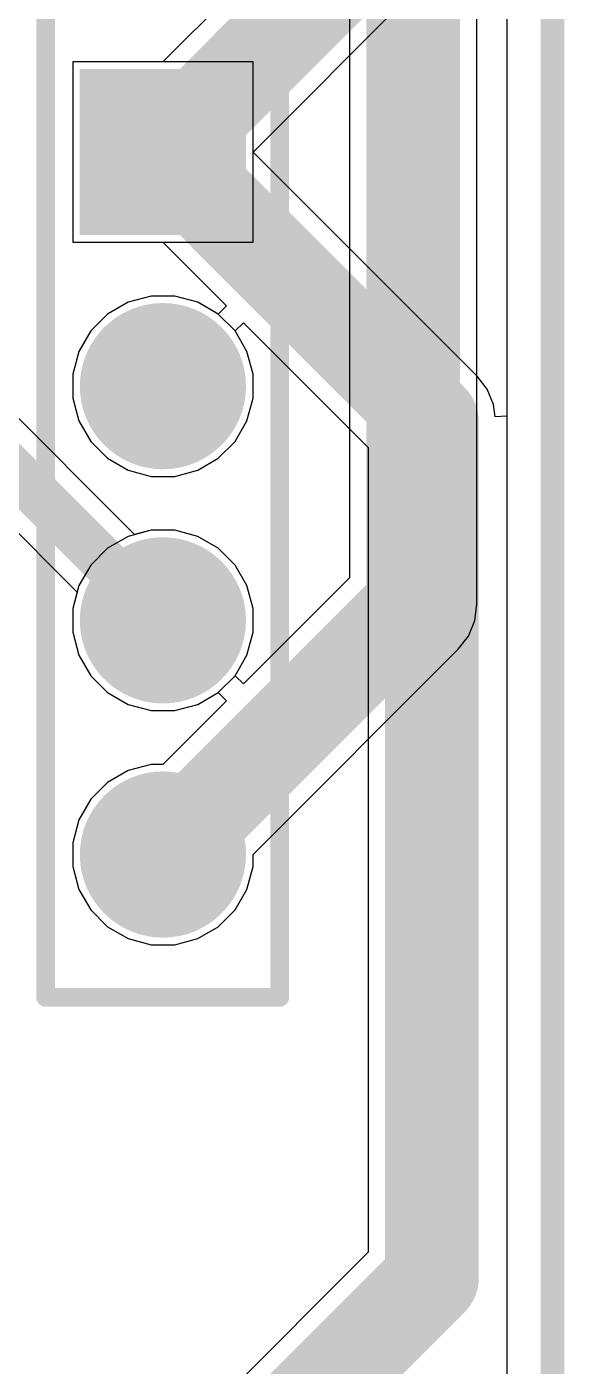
# Model space of a CAD drawing. Header units: millimetres. Extents: x -0.16 to 4.85, y -0.01 to 3.83.
# Drawn here: x 4.618 to 4.848, y 1.384 to 1.956 of the extents above; entities that cross this region are included whole.
import ezdxf

# ---------------------------------------------------------------- set-up
doc = ezdxf.new("R2010")
doc.units = ezdxf.units.MM
doc.header["$MEASUREMENT"] = 0
for name, color, linetype in [('BottomLayer', 5, 'Continuous'), ('BottomSolder', 6, 'Continuous'), ('Mechanical2', 216, 'Continuous'), ('MultiLayer', 9, 'Continuous'), ('PadHoleLayer', 156, 'Continuous'), ('TopLayer', 1, 'Continuous'), ('TopOverlay', 2, 'Continuous'), ('TopSolder', 216, 'Continuous')]:
    doc.layers.add(name, color=color, linetype=linetype)

# ---------------------------------------------------------------- blocks, each defined once
blk = doc.blocks.new('HDR1X4_FEMALE_94')
at = {"layer": 'BottomLayer'}
blk.add_hatch(color=5, dxfattribs=at).paths.add_polyline_path([(-0.1815, 0.0315), (-0.1185, 0.0315), (-0.1185, -0.0315), (-0.1815, -0.0315)])
h = blk.add_hatch(color=5, dxfattribs=at)
edge = h.paths.add_edge_path()
edge.add_arc((-0.05, 0), 0.0315, 0, 360)
h = blk.add_hatch(color=5, dxfattribs=at)
edge = h.paths.add_edge_path()
edge.add_arc((0.05, 0), 0.0315, 0, 360)
h = blk.add_hatch(color=5, dxfattribs=at)
edge = h.paths.add_edge_path()
edge.add_arc((0.15, 0), 0.0315, 0, 360)
at = {"layer": 'BottomSolder'}
blk.add_hatch(color=6, dxfattribs=at).paths.add_polyline_path([(-0.1855, 0.0355), (-0.1145, 0.0355), (-0.1145, -0.0355), (-0.1855, -0.0355)])
h = blk.add_hatch(color=6, dxfattribs=at)
edge = h.paths.add_edge_path()
edge.add_arc((-0.05, 0), 0.0355, 0, 360)
h = blk.add_hatch(color=6, dxfattribs=at)
edge = h.paths.add_edge_path()
edge.add_arc((0.05, 0), 0.0355, 0, 360)
h = blk.add_hatch(color=6, dxfattribs=at)
edge = h.paths.add_edge_path()
edge.add_arc((0.15, 0), 0.0355, 0, 360)
at = {"layer": 'MultiLayer'}
blk.add_hatch(color=9, dxfattribs=at).paths.add_polyline_path([(-0.1815, 0.0315), (-0.1185, 0.0315), (-0.1185, -0.0315), (-0.1815, -0.0315)])
h = blk.add_hatch(color=9, dxfattribs=at)
edge = h.paths.add_edge_path()
edge.add_arc((-0.05, 0), 0.0315, 0, 360)
h = blk.add_hatch(color=9, dxfattribs=at)
edge = h.paths.add_edge_path()
edge.add_arc((0.05, 0), 0.0315, 0, 360)
h = blk.add_hatch(color=9, dxfattribs=at)
edge = h.paths.add_edge_path()
edge.add_arc((0.15, 0), 0.0315, 0, 360)
at = {"layer": 'PadHoleLayer'}
h = blk.add_hatch(color=156, dxfattribs=at)
edge = h.paths.add_edge_path()
edge.add_arc((-0.15, 0), 0.0187, 0, 360)
h = blk.add_hatch(color=156, dxfattribs=at)
edge = h.paths.add_edge_path()
edge.add_arc((-0.05, 0), 0.0187, 0, 360)
h = blk.add_hatch(color=156, dxfattribs=at)
edge = h.paths.add_edge_path()
edge.add_arc((0.05, 0), 0.0187, 0, 360)
h = blk.add_hatch(color=156, dxfattribs=at)
edge = h.paths.add_edge_path()
edge.add_arc((0.15, 0), 0.0187, 0, 360)
at = {"layer": 'TopLayer'}
blk.add_hatch(color=1, dxfattribs=at).paths.add_polyline_path([(-0.1815, 0.0315), (-0.1185, 0.0315), (-0.1185, -0.0315), (-0.1815, -0.0315)])
h = blk.add_hatch(color=1, dxfattribs=at)
edge = h.paths.add_edge_path()
edge.add_arc((-0.05, 0), 0.0315, 0, 360)
h = blk.add_hatch(color=1, dxfattribs=at)
edge = h.paths.add_edge_path()
edge.add_arc((0.05, 0), 0.0315, 0, 360)
h = blk.add_hatch(color=1, dxfattribs=at)
edge = h.paths.add_edge_path()
edge.add_arc((0.15, 0), 0.0315, 0, 360)
at = {"layer": 'TopSolder'}
blk.add_hatch(color=216, dxfattribs=at).paths.add_polyline_path([(-0.1855, 0.0355), (-0.1145, 0.0355), (-0.1145, -0.0355), (-0.1855, -0.0355)])
h = blk.add_hatch(color=216, dxfattribs=at)
edge = h.paths.add_edge_path()
edge.add_arc((-0.05, 0), 0.0355, 0, 360)
h = blk.add_hatch(color=216, dxfattribs=at)
edge = h.paths.add_edge_path()
edge.add_arc((0.05, 0), 0.0355, 0, 360)
h = blk.add_hatch(color=216, dxfattribs=at)
edge = h.paths.add_edge_path()
edge.add_arc((0.15, 0), 0.0355, 0, 360)
at = {"layer": 'TopOverlay', "const_width": 0.00787}
for points in [[(0.211, 0.05), (-0.216, 0.05)], [(-0.216, -0.05), (-0.216, 0.05)], [(0.211, -0.05), (0.211, 0.05)], [(0.211, -0.05), (-0.216, -0.05)]]:
    blk.add_lwpolyline(points, dxfattribs=at)
at = {"layer": 'TopOverlay', "const_width": 0.00394}
for points in [[(-0.21797, 0.05, 1), (-0.21403, 0.05, 1)], [(-0.21797, 0.05, 1), (-0.21403, 0.05, 1)], [(0.20903, 0.05, 1), (0.21297, 0.05, 1)], [(0.20903, 0.05, 1), (0.21297, 0.05, 1)], [(-0.21797, -0.05, 1), (-0.21403, -0.05, 1)], [(-0.21797, -0.05, 1), (-0.21403, -0.05, 1)], [(0.20903, -0.05, 1), (0.21297, -0.05, 1)], [(0.20903, -0.05, 1), (0.21297, -0.05, 1)]]:
    blk.add_lwpolyline(points, format="xyb", close=True, dxfattribs=at)

msp = doc.modelspace()

# ---------------------------------------------------------------- linework, layer by layer
at = {"layer": 'BottomLayer'}
for p, q in [((4.823, 3.636), (4.823, 1.7895)), ((4.76177, 2.02654), (4.67605, 1.94083)), ((4.71458, 1.90234), (4.80826, 1.99601)), ((4.67605, 1.94083), (4.63758, 1.94083)), ((4.63758, 1.94083), (4.63758, 1.86384)), ((4.81026, 1.80666), (4.71458, 1.90234)), ((4.63758, 1.86384), (4.67605, 1.86384)), ((4.67605, 1.86384), (4.7032, 1.83669)), ((4.66397, 1.73895), (4.56133, 1.84159)), ((4.66121, 1.83821), (4.65243, 1.83314)), ((4.671, 1.84083), (4.66121, 1.83821)), ((4.68114, 1.84083), (4.671, 1.84083)), ((4.69093, 1.83821), (4.68114, 1.84083)), ((4.69971, 1.83314), (4.69093, 1.83821)), ((4.7032, 1.83669), (4.69971, 1.83314)), ((4.65243, 1.83314), (4.64527, 1.82597)), ((4.64527, 1.82597), (4.6402, 1.81719)), ((4.70688, 1.82597), (4.71043, 1.82946)), ((4.71194, 1.81719), (4.70688, 1.82597)), ((4.71043, 1.82946), (4.76377, 1.77613)), ((4.53333, 1.82056), (4.63946, 1.71443)), ((4.6402, 1.81719), (4.63758, 1.8074)), ((4.71457, 1.8074), (4.71194, 1.81719)), ((4.63758, 1.8074), (4.63758, 1.79727)), ((4.71457, 1.79727), (4.71457, 1.8074)), ((4.81458, 1.80102), (4.81026, 1.80666)), ((4.63758, 1.79727), (4.6402, 1.78748)), ((4.71194, 1.78748), (4.71457, 1.79727)), ((4.81731, 1.79445), (4.81458, 1.80102)), ((4.818, 1.78918), (4.81731, 1.79445)), ((4.6402, 1.78748), (4.64527, 1.7787)), ((4.70688, 1.7787), (4.71194, 1.78748)), ((4.823, 1.7895), (4.818, 1.78918)), ((4.64527, 1.7787), (4.65243, 1.77153)), ((4.69971, 1.77153), (4.70688, 1.7787)), ((4.76377, 1.77613), (4.76377, 1.43256)), ((4.65243, 1.77153), (4.66121, 1.76646)), ((4.69093, 1.76646), (4.69971, 1.77153)), ((4.66121, 1.76646), (4.671, 1.76384)), ((4.671, 1.76384), (4.68114, 1.76384)), ((4.68114, 1.76384), (4.69093, 1.76646)), ((4.671, 1.74083), (4.66397, 1.73895)), ((4.68114, 1.74083), (4.671, 1.74083)), ((4.69093, 1.73821), (4.68114, 1.74083)), ((4.69971, 1.73314), (4.69093, 1.73821)), ((4.70688, 1.72597), (4.69971, 1.73314)), ((4.71194, 1.71719), (4.70688, 1.72597)), ((4.71457, 1.7074), (4.71194, 1.71719)), ((4.63946, 1.71443), (4.63758, 1.7074)), ((4.63758, 1.7074), (4.63758, 1.69727)), ((4.71457, 1.69727), (4.71457, 1.7074)), ((4.63758, 1.69727), (4.6402, 1.68748)), ((4.71194, 1.68748), (4.71457, 1.69727)), ((4.6402, 1.68748), (4.64527, 1.6787)), ((4.70688, 1.6787), (4.71194, 1.68748)), ((4.64527, 1.6787), (4.65243, 1.67153)), ((4.69971, 1.67153), (4.70688, 1.6787)), ((4.65243, 1.67153), (4.66121, 1.66646)), ((4.69093, 1.66646), (4.69971, 1.67153)), ((4.66121, 1.66646), (4.671, 1.66384)), ((4.68114, 1.66384), (4.69093, 1.66646)), ((4.671, 1.66384), (4.68114, 1.66384)), ((4.76377, 1.43256), (4.68892, 1.35771))]:
    msp.add_line(p, q, dxfattribs=at)
for points, const_width in [([(4.67607, 1.90234), (4.789, 2.01526)], 0.04), ([(4.67607, 1.90234), (4.791, 1.78741)], 0.04), ([(4.544, 1.83441), (4.67607, 1.70234)], 0.02), ([(4.791, 1.42128), (4.791, 1.78741)], 0.04), ([(4.685, 1.31528), (4.791, 1.42128)], 0.04)]:
    msp.add_lwpolyline(points, dxfattribs=dict(at, const_width=const_width))
for points, const_width in [([(4.66607, 1.90234, 1), (4.68607, 1.90234, 1)], 0.02), ([(4.66607, 1.90234, 1), (4.68607, 1.90234, 1)], 0.02), ([(4.781, 1.78741, 1), (4.801, 1.78741, 1)], 0.02), ([(4.781, 1.78741, 1), (4.801, 1.78741, 1)], 0.02), ([(4.67107, 1.70234, 1), (4.68107, 1.70234, 1)], 0.01), ([(4.781, 1.42128, 1), (4.801, 1.42128, 1)], 0.02), ([(4.781, 1.42128, 1), (4.801, 1.42128, 1)], 0.02)]:
    msp.add_lwpolyline(points, format="xyb", close=True, dxfattribs=dict(at, const_width=const_width))
at = {"layer": 'Mechanical2', "const_width": 0.01}
msp.add_lwpolyline([(4.84252, 0), (4.84252, 3.66142)], dxfattribs=at)
at = {"layer": 'TopLayer'}
for p, q in [((4.823, 3.636), (4.823, 0.02)), ((4.81023, 1.70926), (4.81023, 2.402)), ((4.75577, 2.39072), (4.75577, 1.72054)), ((4.71457, 1.94083), (4.63758, 1.94083)), ((4.63758, 1.94083), (4.63758, 1.86384)), ((4.71457, 1.86384), (4.71457, 1.94083)), ((4.63758, 1.86384), (4.71457, 1.86384)), ((4.66121, 1.83821), (4.65243, 1.83314)), ((4.671, 1.84083), (4.66121, 1.83821)), ((4.68114, 1.84083), (4.671, 1.84083)), ((4.69093, 1.83821), (4.68114, 1.84083)), ((4.69971, 1.83314), (4.69093, 1.83821)), ((4.65243, 1.83314), (4.64527, 1.82597)), ((4.70688, 1.82597), (4.69971, 1.83314)), ((4.64527, 1.82597), (4.6402, 1.81719)), ((4.71194, 1.81719), (4.70688, 1.82597)), ((4.6402, 1.81719), (4.63758, 1.8074)), ((4.71457, 1.8074), (4.71194, 1.81719)), ((4.63758, 1.8074), (4.63758, 1.79727)), ((4.71457, 1.79727), (4.71457, 1.8074)), ((4.63758, 1.79727), (4.6402, 1.78748)), ((4.71194, 1.78748), (4.71457, 1.79727)), ((4.6402, 1.78748), (4.64527, 1.7787)), ((4.70688, 1.7787), (4.71194, 1.78748)), ((4.64527, 1.7787), (4.65243, 1.77153)), ((4.69971, 1.77153), (4.70688, 1.7787)), ((4.65243, 1.77153), (4.66121, 1.76646)), ((4.69093, 1.76646), (4.69971, 1.77153)), ((4.66121, 1.76646), (4.671, 1.76384)), ((4.671, 1.76384), (4.68114, 1.76384)), ((4.68114, 1.76384), (4.69093, 1.76646)), ((4.671, 1.74083), (4.66121, 1.73821)), ((4.68114, 1.74083), (4.671, 1.74083)), ((4.69093, 1.73821), (4.68114, 1.74083)), ((4.65243, 1.73314), (4.64527, 1.72597)), ((4.66121, 1.73821), (4.65243, 1.73314)), ((4.69971, 1.73314), (4.69093, 1.73821)), ((4.70688, 1.72597), (4.69971, 1.73314)), ((4.64527, 1.72597), (4.6402, 1.71719)), ((4.71194, 1.71719), (4.70688, 1.72597)), ((4.6402, 1.71719), (4.63758, 1.7074)), ((4.75577, 1.72054), (4.71043, 1.67521)), ((4.71457, 1.7074), (4.71194, 1.71719)), ((4.63758, 1.7074), (4.63758, 1.69727)), ((4.71457, 1.69727), (4.71457, 1.7074)), ((4.80931, 1.70222), (4.81023, 1.70926)), ((4.80658, 1.69565), (4.80931, 1.70222)), ((4.63758, 1.69727), (4.6402, 1.68748)), ((4.71194, 1.68748), (4.71457, 1.69727)), ((4.80226, 1.69001), (4.80658, 1.69565)), ((4.6402, 1.68748), (4.64527, 1.6787)), ((4.70688, 1.6787), (4.71194, 1.68748)), ((4.71457, 1.60232), (4.80226, 1.69001)), ((4.64527, 1.6787), (4.65243, 1.67153)), ((4.71043, 1.67521), (4.70688, 1.6787)), ((4.65243, 1.67153), (4.66121, 1.66646)), ((4.69093, 1.66646), (4.69971, 1.67153)), ((4.69971, 1.67153), (4.7032, 1.66798)), ((4.66121, 1.66646), (4.671, 1.66384)), ((4.7032, 1.66798), (4.67605, 1.64083)), ((4.68114, 1.66384), (4.69093, 1.66646)), ((4.671, 1.66384), (4.68114, 1.66384)), ((4.66121, 1.63821), (4.65243, 1.63314)), ((4.671, 1.64083), (4.66121, 1.63821)), ((4.67605, 1.64083), (4.671, 1.64083)), ((4.65243, 1.63314), (4.64527, 1.62597)), ((4.64527, 1.62597), (4.6402, 1.61719)), ((4.6402, 1.61719), (4.63758, 1.6074)), ((4.63758, 1.6074), (4.63758, 1.59727)), ((4.71457, 1.59727), (4.71457, 1.60232)), ((4.63758, 1.59727), (4.6402, 1.58748)), ((4.71194, 1.58748), (4.71457, 1.59727)), ((4.6402, 1.58748), (4.64527, 1.5787)), ((4.70688, 1.5787), (4.71194, 1.58748)), ((4.64527, 1.5787), (4.65243, 1.57153)), ((4.69971, 1.57153), (4.70688, 1.5787)), ((4.65243, 1.57153), (4.66121, 1.56646)), ((4.69093, 1.56646), (4.69971, 1.57153)), ((4.66121, 1.56646), (4.671, 1.56384)), ((4.671, 1.56384), (4.68114, 1.56384)), ((4.68114, 1.56384), (4.69093, 1.56646))]:
    msp.add_line(p, q, dxfattribs=at)
at = {"layer": 'TopLayer', "const_width": 0.04}
for points in [[(4.783, 1.70926), (4.783, 2.402)], [(4.67607, 1.60234), (4.783, 1.70926)]]:
    msp.add_lwpolyline(points, dxfattribs=at)
at = {"layer": 'TopLayer', "const_width": 0.02}
for points in [[(4.773, 1.70926, 1), (4.793, 1.70926, 1)], [(4.773, 1.70926, 1), (4.793, 1.70926, 1)], [(4.66607, 1.60234, 1), (4.68607, 1.60234, 1)]]:
    msp.add_lwpolyline(points, format="xyb", close=True, dxfattribs=at)
at = {"layer": 'TopOverlay', "const_width": 0.008}
for points in [[(4.626, 1.54134), (4.626, 2.659)], [(4.726, 1.54134), (4.726, 2.659)], [(4.626, 1.54134), (4.726, 1.54134)]]:
    msp.add_lwpolyline(points, dxfattribs=at)
at = {"layer": 'TopOverlay', "const_width": 0.004}
for points in [[(4.624, 1.54134, 1), (4.628, 1.54134, 1)], [(4.624, 1.54134, 1), (4.628, 1.54134, 1)], [(4.724, 1.54134, 1), (4.728, 1.54134, 1)], [(4.724, 1.54134, 1), (4.728, 1.54134, 1)]]:
    msp.add_lwpolyline(points, format="xyb", close=True, dxfattribs=at)

# ---------------------------------------------------------------- block references
at = {"rotation": 270}
msp.add_blockref('HDR1X4_FEMALE_94', (4.67607, 1.75234), dxfattribs=at)

doc.saveas('drawing.dxf')
